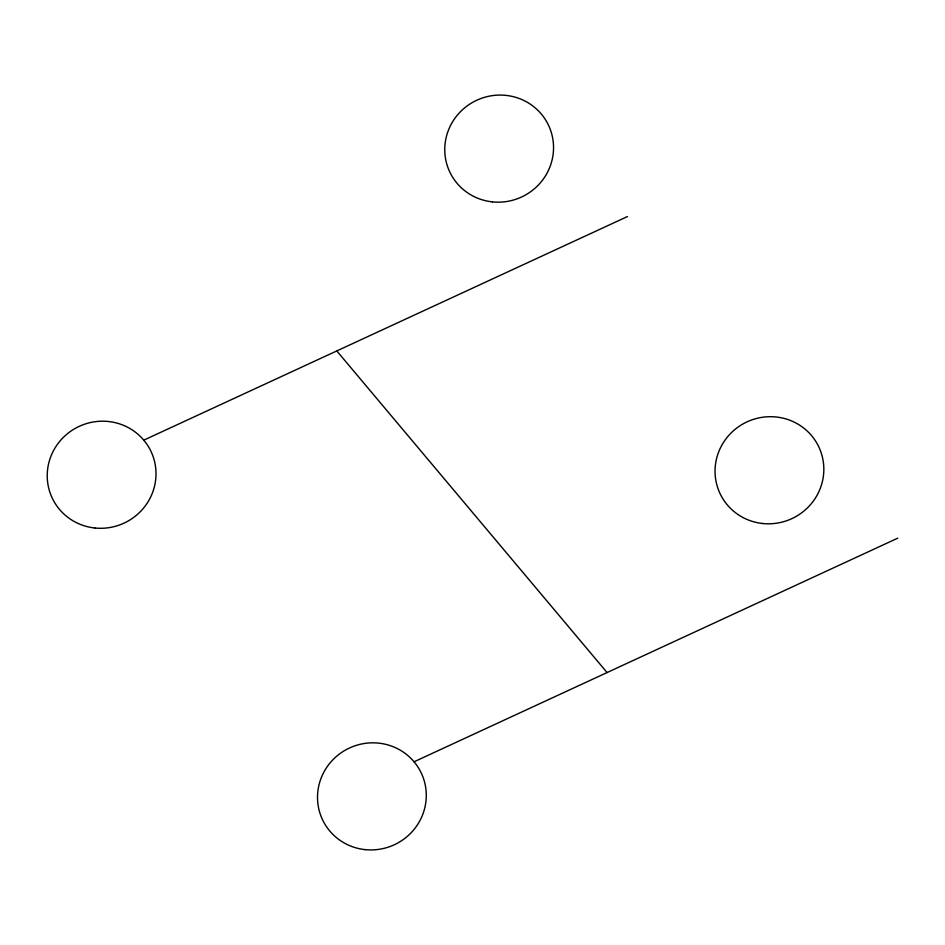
<?xml version="1.0" encoding="UTF-8"?>
<svg xmlns="http://www.w3.org/2000/svg" width="945" height="945" viewBox="0 0 945 945"><rect width="100%" height="100%" fill="white"/><g stroke="black" fill="none" stroke-linecap="round" stroke-linejoin="round"><path stroke-width="1.42" d="M143.782 440.157L627.456 216.547M414.064 761.788L897.75 538.166M336.786 350.926L607.08 672.556M492.345 201.876A54.621 53.322 -24.9 0 0 549.293 126.961A54.621 53.322 -24.9 0 0 455.821 117.05A54.621 53.322 -24.9 0 0 492.345 201.876M94.819 527.995A54.621 53.322 -24.9 0 0 151.755 453.08A54.621 53.322 -24.9 0 0 58.283 443.17A54.621 53.322 -24.9 0 0 94.819 527.995M762.639 523.506A54.621 53.322 -24.9 0 0 819.575 448.58A54.621 53.322 -24.9 0 0 726.103 438.669A54.621 53.322 -24.9 0 0 762.639 523.506M365.101 849.626A54.621 53.322 -24.9 0 0 422.037 774.711A54.621 53.322 -24.9 0 0 328.577 764.788A54.621 53.322 -24.9 0 0 365.101 849.626"/></g></svg>
